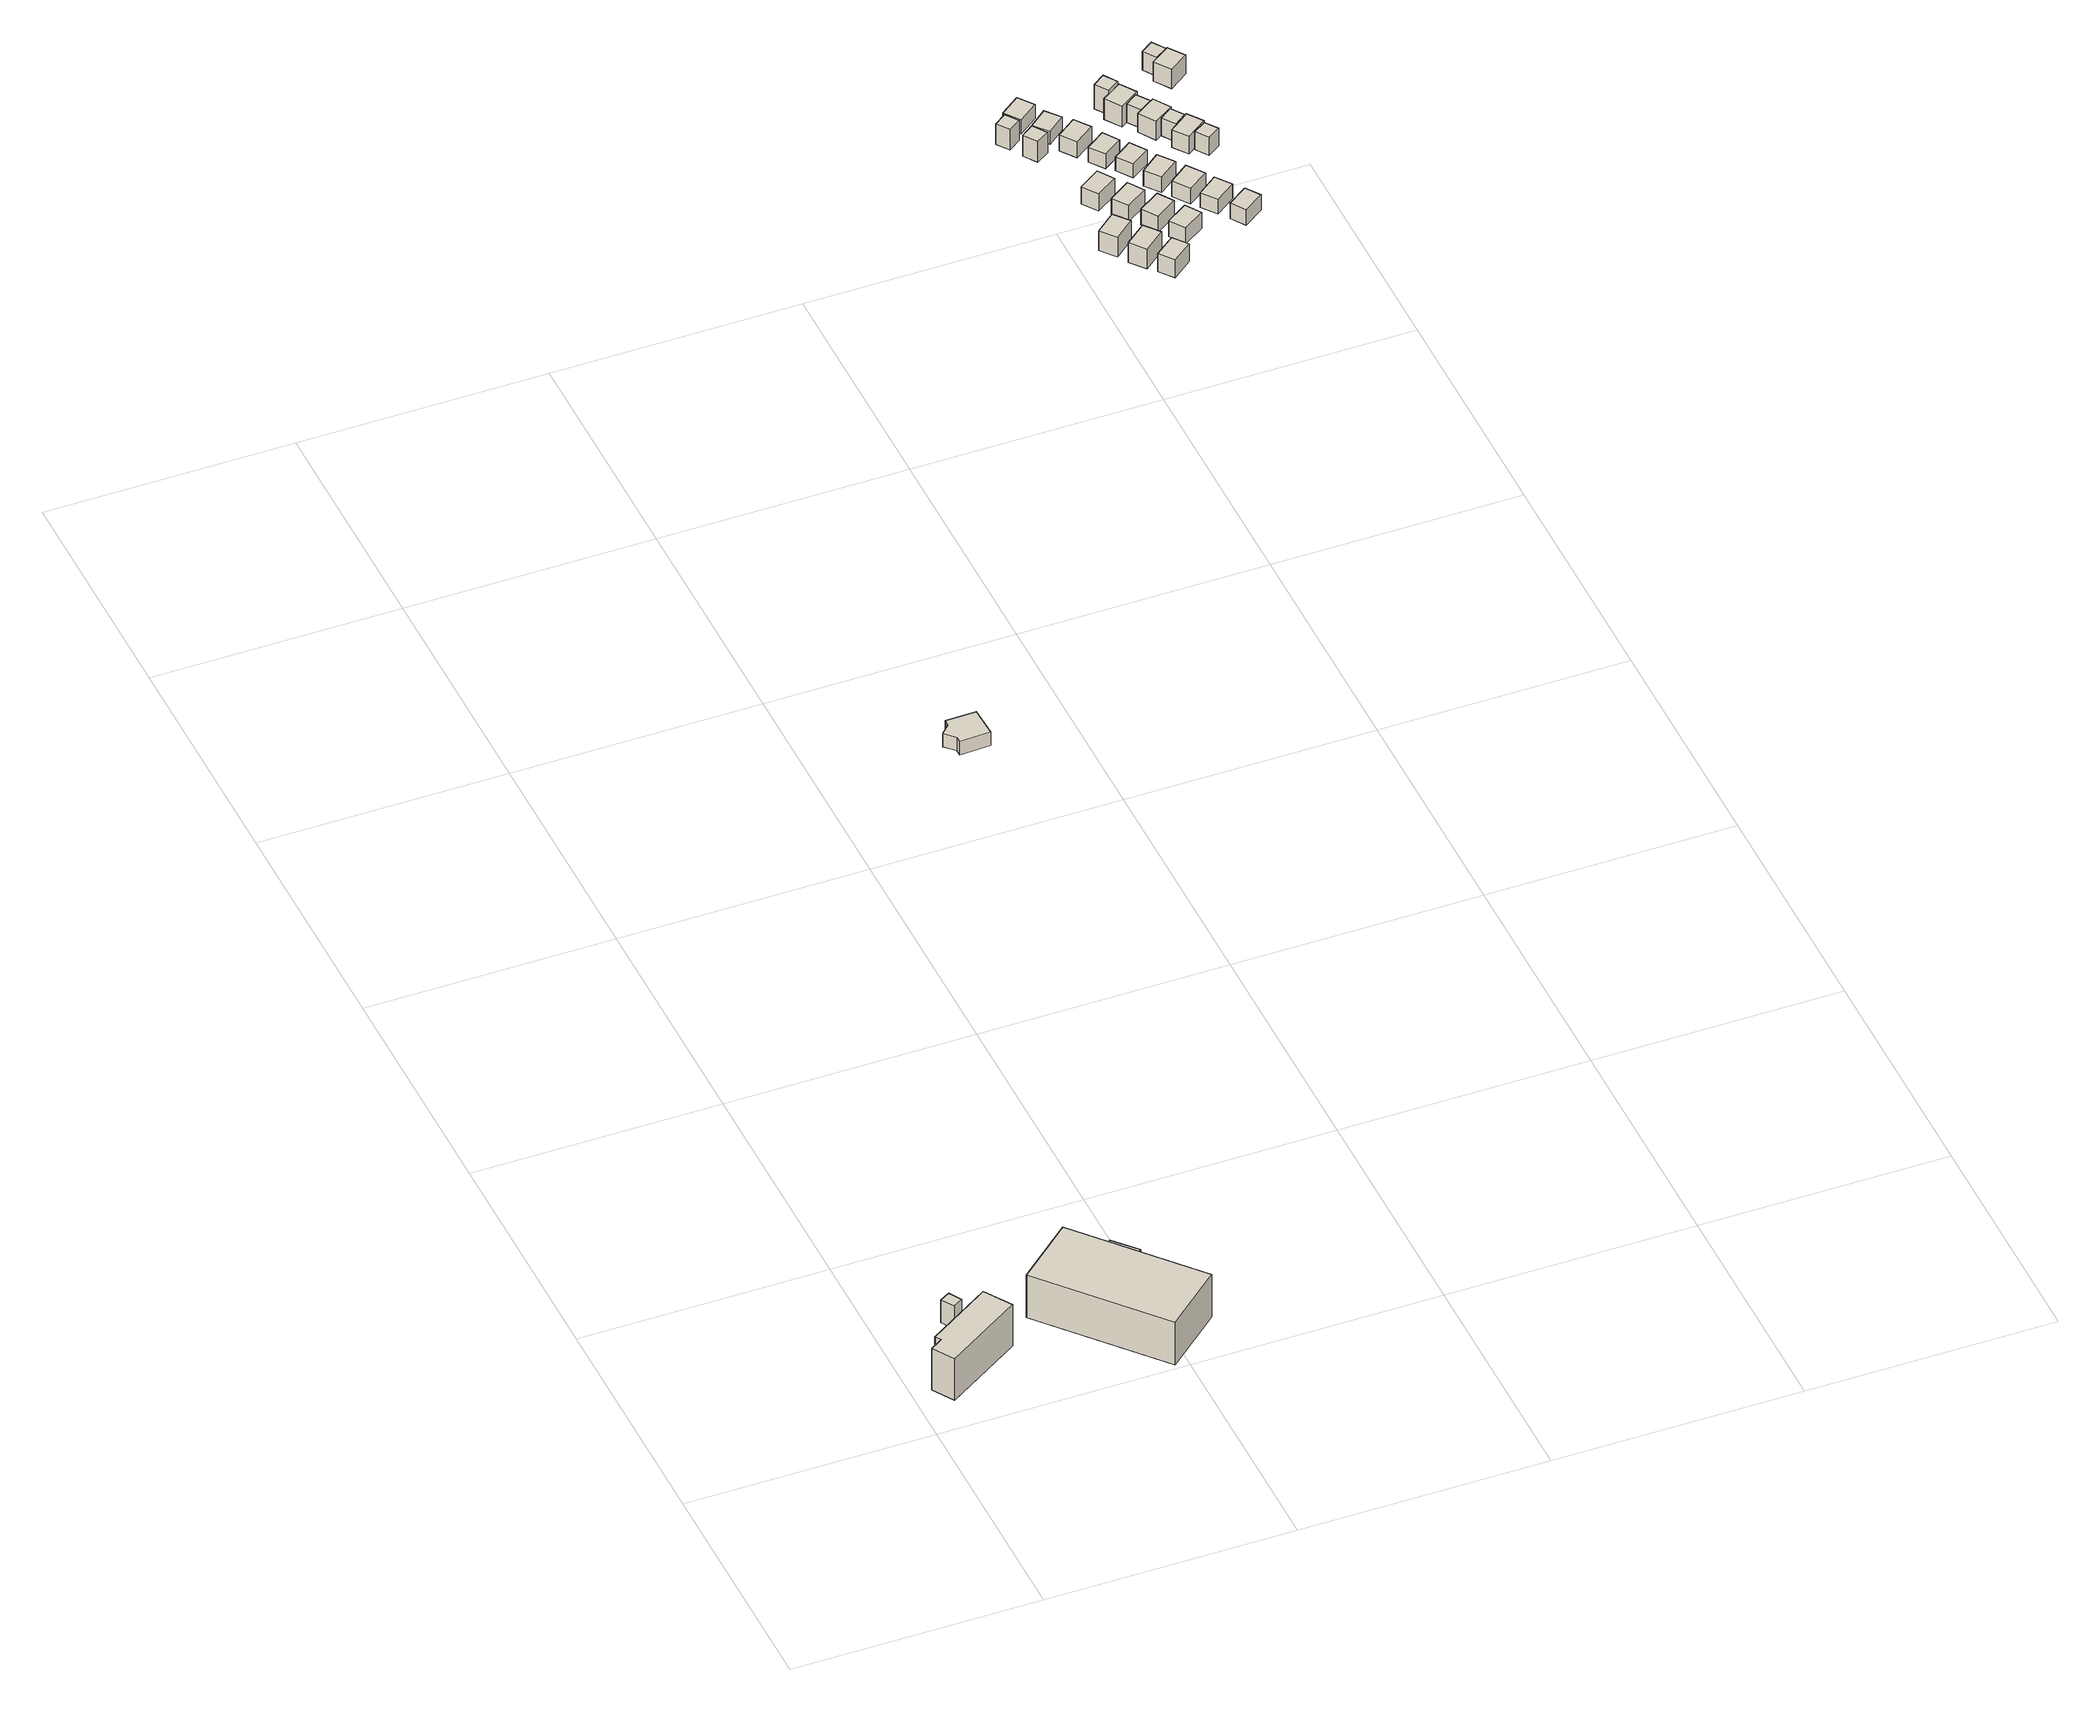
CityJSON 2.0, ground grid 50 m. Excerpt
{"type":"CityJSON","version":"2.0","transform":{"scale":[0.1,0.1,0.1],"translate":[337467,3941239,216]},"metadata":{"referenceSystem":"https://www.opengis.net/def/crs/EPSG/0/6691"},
"CityObjects":{
"building1":{"type":"Building","attributes":{"usage":"452","measuredHeight":11.2,"storeysAboveGround":1,"BuildingIDAttribute.prefecture":"14","BuildingIDAttribute.city":"14151","BuildingDetailAttribute.totalFloorArea":103.78,"BuildingDetailAttribute.buildingFootprintArea":103.78,"BuildingDetailAttribute.buildingStructureType":"610","BuildingDetailAttribute.buildingStructureOrgType":"2","BuildingDetailAttribute.orgUsage":"193","BuildingDetailAttribute.surveyYear":2015,"BuildingLandSlideRiskAttribute.description":"1","BuildingLandSlideRiskAttribute.areaType":"1"},"geometry":[{"type":"Solid","lod":"1","boundaries":[[[[0,1,2,3,4,5]],[[4,6,7,5]],[[3,8,6,4]],[[2,9,8,3]],[[1,10,9,2]],[[0,11,10,1]],[[5,7,11,0]],[[6,8,9,10,11,7]]]]}]},
"building2":{"type":"Building","attributes":{"measuredHeight":5.5,"BuildingIDAttribute.prefecture":"14","BuildingIDAttribute.city":"14151","BuildingDetailAttribute.surveyYear":2015,"BuildingLandSlideRiskAttribute.description":"1","BuildingLandSlideRiskAttribute.areaType":"1"},"geometry":[{"type":"Solid","lod":"1","boundaries":[[[[12,13,14,15]],[[14,16,17,15]],[[13,18,16,14]],[[12,19,18,13]],[[15,17,19,12]],[[16,18,19,17]]]]}]},
"building3":{"type":"Building","attributes":{"usage":"431","measuredHeight":10.8,"storeysAboveGround":1,"BuildingIDAttribute.prefecture":"14","BuildingIDAttribute.city":"14151","BuildingDetailAttribute.totalFloorArea":485.29,"BuildingDetailAttribute.buildingFootprintArea":485.29,"BuildingDetailAttribute.buildingStructureType":"610","BuildingDetailAttribute.buildingStructureOrgType":"2","BuildingDetailAttribute.orgUsage":"143","BuildingDetailAttribute.surveyYear":2015,"BuildingLandSlideRiskAttribute.description":"1","BuildingLandSlideRiskAttribute.areaType":"1"},"geometry":[{"type":"Solid","lod":"1","boundaries":[[[[20,21,22,23]],[[22,24,25,23]],[[21,26,24,22]],[[20,27,26,21]],[[23,25,27,20]],[[24,26,27,25]]]]}]},
"building4":{"type":"Building","attributes":{"BuildingIDAttribute.prefecture":"14","BuildingIDAttribute.city":"14151","BuildingDetailAttribute.surveyYear":2015},"geometry":[{"type":"Solid","lod":"1","boundaries":[[[[28,29,30,31]],[[30,32,33,31]],[[29,34,32,30]],[[28,35,34,29]],[[31,33,35,28]],[[32,34,35,33]]]]}]},
"building5":{"type":"Building","attributes":{"usage":"402","measuredHeight":3.6,"storeysAboveGround":1,"BuildingIDAttribute.prefecture":"14","BuildingIDAttribute.city":"14151","BuildingDetailAttribute.totalFloorArea":37.72,"BuildingDetailAttribute.buildingFootprintArea":37.72,"BuildingDetailAttribute.buildingStructureType":"601","BuildingDetailAttribute.buildingStructureOrgType":"1","BuildingDetailAttribute.orgUsage":"101","BuildingDetailAttribute.surveyYear":2015},"geometry":[{"type":"Solid","lod":"1","boundaries":[[[[36,37,38,39,40,41,42]],[[41,43,44,42]],[[40,45,43,41]],[[39,46,45,40]],[[38,47,46,39]],[[37,48,47,38]],[[36,49,48,37]],[[42,44,49,36]],[[43,45,46,47,48,49,44]]]]}]},
"building6":{"type":"Building","attributes":{"usage":"403","measuredHeight":4.8,"storeysAboveGround":1,"BuildingIDAttribute.prefecture":"14","BuildingIDAttribute.city":"14151","BuildingDetailAttribute.totalFloorArea":16.45,"BuildingDetailAttribute.buildingFootprintArea":16.45,"BuildingDetailAttribute.buildingStructureType":"601","BuildingDetailAttribute.buildingStructureOrgType":"1","BuildingDetailAttribute.orgUsage":"80","BuildingDetailAttribute.surveyYear":2015},"geometry":[{"type":"Solid","lod":"1","boundaries":[[[[50,51,52,53]],[[52,54,55,53]],[[51,56,54,52]],[[50,57,56,51]],[[53,55,57,50]],[[54,56,57,55]]]]}]},
"building7":{"type":"Building","attributes":{"measuredHeight":5.1,"BuildingIDAttribute.prefecture":"14","BuildingIDAttribute.city":"14151","BuildingDetailAttribute.surveyYear":2015},"geometry":[{"type":"Solid","lod":"1","boundaries":[[[[58,59,60,61]],[[60,62,63,61]],[[59,64,62,60]],[[58,65,64,59]],[[61,63,65,58]],[[62,64,65,63]]]]}]},
"building8":{"type":"Building","attributes":{"usage":"403","measuredHeight":5,"storeysAboveGround":1,"BuildingIDAttribute.prefecture":"14","BuildingIDAttribute.city":"14151","BuildingDetailAttribute.totalFloorArea":16.45,"BuildingDetailAttribute.buildingFootprintArea":16.45,"BuildingDetailAttribute.buildingStructureType":"601","BuildingDetailAttribute.buildingStructureOrgType":"1","BuildingDetailAttribute.orgUsage":"80","BuildingDetailAttribute.surveyYear":2015},"geometry":[{"type":"Solid","lod":"1","boundaries":[[[[66,67,68,69]],[[68,70,71,69]],[[67,72,70,68]],[[66,73,72,67]],[[69,71,73,66]],[[70,72,73,71]]]]}]},
"building9":{"type":"Building","attributes":{"measuredHeight":5.3,"BuildingIDAttribute.prefecture":"14","BuildingIDAttribute.city":"14151","BuildingDetailAttribute.surveyYear":2015},"geometry":[{"type":"Solid","lod":"1","boundaries":[[[[74,75,76,77]],[[76,78,79,77]],[[75,80,78,76]],[[74,81,80,75]],[[77,79,81,74]],[[78,80,81,79]]]]}]},
"building10":{"type":"Building","attributes":{"usage":"403","measuredHeight":4.7,"storeysAboveGround":1,"BuildingIDAttribute.prefecture":"14","BuildingIDAttribute.city":"14151","BuildingDetailAttribute.totalFloorArea":16.45,"BuildingDetailAttribute.buildingFootprintArea":16.45,"BuildingDetailAttribute.buildingStructureType":"601","BuildingDetailAttribute.buildingStructureOrgType":"1","BuildingDetailAttribute.orgUsage":"80","BuildingDetailAttribute.surveyYear":2015},"geometry":[{"type":"Solid","lod":"1","boundaries":[[[[82,83,84,85]],[[84,86,87,85]],[[83,88,86,84]],[[82,89,88,83]],[[85,87,89,82]],[[86,88,89,87]]]]}]},
"building11":{"type":"Building","attributes":{"usage":"403","measuredHeight":4.4,"storeysAboveGround":1,"BuildingIDAttribute.prefecture":"14","BuildingIDAttribute.city":"14151","BuildingDetailAttribute.totalFloorArea":16.45,"BuildingDetailAttribute.buildingFootprintArea":16.45,"BuildingDetailAttribute.buildingStructureType":"601","BuildingDetailAttribute.buildingStructureOrgType":"1","BuildingDetailAttribute.orgUsage":"80","BuildingDetailAttribute.surveyYear":2015},"geometry":[{"type":"Solid","lod":"1","boundaries":[[[[90,91,92,93]],[[92,94,95,93]],[[91,96,94,92]],[[90,97,96,91]],[[93,95,97,90]],[[94,96,97,95]]]]}]},
"building12":{"type":"Building","attributes":{"usage":"403","measuredHeight":3.6,"storeysAboveGround":1,"BuildingIDAttribute.prefecture":"14","BuildingIDAttribute.city":"14151","BuildingDetailAttribute.totalFloorArea":16.45,"BuildingDetailAttribute.buildingFootprintArea":16.45,"BuildingDetailAttribute.buildingStructureType":"601","BuildingDetailAttribute.buildingStructureOrgType":"1","BuildingDetailAttribute.orgUsage":"80","BuildingDetailAttribute.surveyYear":2015},"geometry":[{"type":"Solid","lod":"1","boundaries":[[[[98,99,100,101]],[[100,102,103,101]],[[99,104,102,100]],[[98,105,104,99]],[[101,103,105,98]],[[102,104,105,103]]]]}]},
"building13":{"type":"Building","attributes":{"usage":"403","measuredHeight":4.1,"storeysAboveGround":1,"BuildingIDAttribute.prefecture":"14","BuildingIDAttribute.city":"14151","BuildingDetailAttribute.totalFloorArea":16.45,"BuildingDetailAttribute.buildingFootprintArea":16.45,"BuildingDetailAttribute.buildingStructureType":"601","BuildingDetailAttribute.buildingStructureOrgType":"1","BuildingDetailAttribute.orgUsage":"80","BuildingDetailAttribute.surveyYear":2015},"geometry":[{"type":"Solid","lod":"1","boundaries":[[[[106,107,108,109]],[[108,110,111,109]],[[107,112,110,108]],[[106,113,112,107]],[[109,111,113,106]],[[110,112,113,111]]]]}]},
"building14":{"type":"Building","attributes":{"usage":"403","measuredHeight":4.4,"storeysAboveGround":1,"BuildingIDAttribute.prefecture":"14","BuildingIDAttribute.city":"14151","BuildingDetailAttribute.totalFloorArea":16.45,"BuildingDetailAttribute.buildingFootprintArea":16.45,"BuildingDetailAttribute.buildingStructureType":"601","BuildingDetailAttribute.buildingStructureOrgType":"1","BuildingDetailAttribute.orgUsage":"80","BuildingDetailAttribute.surveyYear":2015},"geometry":[{"type":"Solid","lod":"1","boundaries":[[[[114,115,116,117]],[[116,118,119,117]],[[115,120,118,116]],[[114,121,120,115]],[[117,119,121,114]],[[118,120,121,119]]]]}]},
"building15":{"type":"Building","attributes":{"usage":"403","measuredHeight":4.2,"storeysAboveGround":1,"BuildingIDAttribute.prefecture":"14","BuildingIDAttribute.city":"14151","BuildingDetailAttribute.totalFloorArea":16.45,"BuildingDetailAttribute.buildingFootprintArea":16.45,"BuildingDetailAttribute.buildingStructureType":"601","BuildingDetailAttribute.buildingStructureOrgType":"1","BuildingDetailAttribute.orgUsage":"80","BuildingDetailAttribute.surveyYear":2015},"geometry":[{"type":"Solid","lod":"1","boundaries":[[[[122,123,124,125]],[[124,126,127,125]],[[123,128,126,124]],[[122,129,128,123]],[[125,127,129,122]],[[126,128,129,127]]]]}]},
"building16":{"type":"Building","attributes":{"usage":"403","measuredHeight":12.7,"storeysAboveGround":1,"BuildingIDAttribute.prefecture":"14","BuildingIDAttribute.city":"14151","BuildingDetailAttribute.totalFloorArea":16.45,"BuildingDetailAttribute.buildingFootprintArea":16.45,"BuildingDetailAttribute.buildingStructureType":"601","BuildingDetailAttribute.buildingStructureOrgType":"1","BuildingDetailAttribute.orgUsage":"80","BuildingDetailAttribute.surveyYear":2015},"geometry":[{"type":"Solid","lod":"1","boundaries":[[[[130,131,132,133]],[[132,134,135,133]],[[131,136,134,132]],[[130,137,136,131]],[[133,135,137,130]],[[134,136,137,135]]]]}]},
"building17":{"type":"Building","attributes":{"usage":"403","measuredHeight":4.1,"storeysAboveGround":1,"BuildingIDAttribute.prefecture":"14","BuildingIDAttribute.city":"14151","BuildingDetailAttribute.totalFloorArea":16.45,"BuildingDetailAttribute.buildingFootprintArea":16.45,"BuildingDetailAttribute.buildingStructureType":"601","BuildingDetailAttribute.buildingStructureOrgType":"1","BuildingDetailAttribute.orgUsage":"80","BuildingDetailAttribute.surveyYear":2015},"geometry":[{"type":"Solid","lod":"1","boundaries":[[[[138,139,140,141]],[[140,142,143,141]],[[139,144,142,140]],[[138,145,144,139]],[[141,143,145,138]],[[142,144,145,143]]]]}]},
"building18":{"type":"Building","attributes":{"usage":"403","measuredHeight":3.7,"storeysAboveGround":1,"BuildingIDAttribute.prefecture":"14","BuildingIDAttribute.city":"14151","BuildingDetailAttribute.totalFloorArea":16.45,"BuildingDetailAttribute.buildingFootprintArea":16.45,"BuildingDetailAttribute.buildingStructureType":"601","BuildingDetailAttribute.buildingStructureOrgType":"1","BuildingDetailAttribute.orgUsage":"80","BuildingDetailAttribute.surveyYear":2015},"geometry":[{"type":"Solid","lod":"1","boundaries":[[[[146,147,148,149]],[[148,150,151,149]],[[147,152,150,148]],[[146,153,152,147]],[[149,151,153,146]],[[150,152,153,151]]]]}]},
"building19":{"type":"Building","attributes":{"usage":"403","measuredHeight":3.4,"storeysAboveGround":1,"BuildingIDAttribute.prefecture":"14","BuildingIDAttribute.city":"14151","BuildingDetailAttribute.totalFloorArea":16.45,"BuildingDetailAttribute.buildingFootprintArea":16.45,"BuildingDetailAttribute.buildingStructureType":"601","BuildingDetailAttribute.buildingStructureOrgType":"1","BuildingDetailAttribute.orgUsage":"80","BuildingDetailAttribute.surveyYear":2015},"geometry":[{"type":"Solid","lod":"1","boundaries":[[[[154,155,156,157]],[[156,158,159,157]],[[155,160,158,156]],[[154,161,160,155]],[[157,159,161,154]],[[158,160,161,159]]]]}]},
"building20":{"type":"Building","attributes":{"usage":"403","measuredHeight":4,"storeysAboveGround":1,"BuildingIDAttribute.prefecture":"14","BuildingIDAttribute.city":"14151","BuildingDetailAttribute.totalFloorArea":16.45,"BuildingDetailAttribute.buildingFootprintArea":16.45,"BuildingDetailAttribute.buildingStructureType":"601","BuildingDetailAttribute.buildingStructureOrgType":"1","BuildingDetailAttribute.orgUsage":"80","BuildingDetailAttribute.surveyYear":2015},"geometry":[{"type":"Solid","lod":"1","boundaries":[[[[162,163,164,165]],[[164,166,167,165]],[[163,168,166,164]],[[162,169,168,163]],[[165,167,169,162]],[[166,168,169,167]]]]}]},
"building21":{"type":"Building","attributes":{"usage":"403","measuredHeight":3.9,"storeysAboveGround":1,"BuildingIDAttribute.prefecture":"14","BuildingIDAttribute.city":"14151","BuildingDetailAttribute.totalFloorArea":16.45,"BuildingDetailAttribute.buildingFootprintArea":16.45,"BuildingDetailAttribute.buildingStructureType":"601","BuildingDetailAttribute.buildingStructureOrgType":"1","BuildingDetailAttribute.orgUsage":"80","BuildingDetailAttribute.surveyYear":2015},"geometry":[{"type":"Solid","lod":"1","boundaries":[[[[170,171,172,173]],[[172,174,175,173]],[[171,176,174,172]],[[170,177,176,171]],[[173,175,177,170]],[[174,176,177,175]]]]}]},
"building22":{"type":"Building","attributes":{"usage":"403","measuredHeight":3.6,"storeysAboveGround":1,"BuildingIDAttribute.prefecture":"14","BuildingIDAttribute.city":"14151","BuildingDetailAttribute.totalFloorArea":16.45,"BuildingDetailAttribute.buildingFootprintArea":16.45,"BuildingDetailAttribute.buildingStructureType":"601","BuildingDetailAttribute.buildingStructureOrgType":"1","BuildingDetailAttribute.orgUsage":"80","BuildingDetailAttribute.surveyYear":2015},"geometry":[{"type":"Solid","lod":"1","boundaries":[[[[178,179,180,181]],[[180,182,183,181]],[[179,184,182,180]],[[178,185,184,179]],[[181,183,185,178]],[[182,184,185,183]]]]}]},
"building23":{"type":"Building","attributes":{"measuredHeight":7.3,"BuildingIDAttribute.prefecture":"14","BuildingIDAttribute.city":"14151","BuildingDetailAttribute.surveyYear":2015},"geometry":[{"type":"Solid","lod":"1","boundaries":[[[[186,187,188,189]],[[188,190,191,189]],[[187,192,190,188]],[[186,193,192,187]],[[189,191,193,186]],[[190,192,193,191]]]]}]},
"building24":{"type":"Building","attributes":{"usage":"403","measuredHeight":5.4,"storeysAboveGround":1,"BuildingIDAttribute.prefecture":"14","BuildingIDAttribute.city":"14151","BuildingDetailAttribute.totalFloorArea":16.45,"BuildingDetailAttribute.buildingFootprintArea":16.45,"BuildingDetailAttribute.buildingStructureType":"601","BuildingDetailAttribute.buildingStructureOrgType":"1","BuildingDetailAttribute.orgUsage":"80","BuildingDetailAttribute.surveyYear":2015},"geometry":[{"type":"Solid","lod":"1","boundaries":[[[[194,195,196,197]],[[196,198,199,197]],[[195,200,198,196]],[[194,201,200,195]],[[197,199,201,194]],[[198,200,201,199]]]]}]},
"building25":{"type":"Building","attributes":{"usage":"403","measuredHeight":5.5,"storeysAboveGround":1,"BuildingIDAttribute.prefecture":"14","BuildingIDAttribute.city":"14151","BuildingDetailAttribute.totalFloorArea":16.45,"BuildingDetailAttribute.buildingFootprintArea":16.45,"BuildingDetailAttribute.buildingStructureType":"601","BuildingDetailAttribute.buildingStructureOrgType":"1","BuildingDetailAttribute.orgUsage":"80","BuildingDetailAttribute.surveyYear":2015},"geometry":[{"type":"Solid","lod":"1","boundaries":[[[[202,203,204,205]],[[204,206,207,205]],[[203,208,206,204]],[[202,209,208,203]],[[205,207,209,202]],[[206,208,209,207]]]]}]},
"building26":{"type":"Building","attributes":{"measuredHeight":4.7,"BuildingIDAttribute.prefecture":"14","BuildingIDAttribute.city":"14151","BuildingDetailAttribute.surveyYear":2015},"geometry":[{"type":"Solid","lod":"1","boundaries":[[[[210,211,212,213]],[[212,214,215,213]],[[211,216,214,212]],[[210,217,216,211]],[[213,215,217,210]],[[214,216,217,215]]]]}]},
"building27":{"type":"Building","attributes":{"usage":"403","measuredHeight":4.7,"storeysAboveGround":1,"BuildingIDAttribute.prefecture":"14","BuildingIDAttribute.city":"14151","BuildingDetailAttribute.totalFloorArea":16.45,"BuildingDetailAttribute.buildingFootprintArea":16.45,"BuildingDetailAttribute.buildingStructureType":"601","BuildingDetailAttribute.buildingStructureOrgType":"1","BuildingDetailAttribute.orgUsage":"80","BuildingDetailAttribute.surveyYear":2015},"geometry":[{"type":"Solid","lod":"1","boundaries":[[[[218,219,220,221]],[[220,222,223,221]],[[219,224,222,220]],[[218,225,224,219]],[[221,223,225,218]],[[222,224,225,223]]]]}]},
"building28":{"type":"Building","attributes":{"measuredHeight":4.5,"BuildingIDAttribute.prefecture":"14","BuildingIDAttribute.city":"14151","BuildingDetailAttribute.surveyYear":2015},"geometry":[{"type":"Solid","lod":"1","boundaries":[[[[226,227,228,229]],[[228,230,231,229]],[[227,232,230,228]],[[226,233,232,227]],[[229,231,233,226]],[[230,232,233,231]]]]}]},
"building29":{"type":"Building","attributes":{"usage":"403","measuredHeight":4.5,"storeysAboveGround":1,"BuildingIDAttribute.prefecture":"14","BuildingIDAttribute.city":"14151","BuildingDetailAttribute.totalFloorArea":16.45,"BuildingDetailAttribute.buildingFootprintArea":16.45,"BuildingDetailAttribute.buildingStructureType":"601","BuildingDetailAttribute.buildingStructureOrgType":"1","BuildingDetailAttribute.orgUsage":"80","BuildingDetailAttribute.surveyYear":2015},"geometry":[{"type":"Solid","lod":"1","boundaries":[[[[234,235,236,237]],[[236,238,239,237]],[[235,240,238,236]],[[234,241,240,235]],[[237,239,241,234]],[[238,240,241,239]]]]}]},
"building30":{"type":"Building","attributes":{"measuredHeight":4.6,"BuildingIDAttribute.prefecture":"14","BuildingIDAttribute.city":"14151","BuildingDetailAttribute.surveyYear":2015},"geometry":[{"type":"Solid","lod":"1","boundaries":[[[[242,243,244,245]],[[244,246,247,245]],[[243,248,246,244]],[[242,249,248,243]],[[245,247,249,242]],[[246,248,249,247]]]]}]},
"building31":{"type":"Building","attributes":{"measuredHeight":4.7,"BuildingIDAttribute.prefecture":"14","BuildingIDAttribute.city":"14151","BuildingDetailAttribute.surveyYear":2015},"geometry":[{"type":"Solid","lod":"1","boundaries":[[[[250,251,252,253]],[[252,254,255,253]],[[251,256,254,252]],[[250,257,256,251]],[[253,255,257,250]],[[254,256,257,255]]]]}]},
"building32":{"type":"Building","attributes":{"usage":"403","measuredHeight":5,"storeysAboveGround":1,"BuildingIDAttribute.prefecture":"14","BuildingIDAttribute.city":"14151","BuildingDetailAttribute.totalFloorArea":16.45,"BuildingDetailAttribute.buildingFootprintArea":16.45,"BuildingDetailAttribute.buildingStructureType":"601","BuildingDetailAttribute.buildingStructureOrgType":"1","BuildingDetailAttribute.orgUsage":"80","BuildingDetailAttribute.surveyYear":2015},"geometry":[{"type":"Solid","lod":"1","boundaries":[[[[258,259,260,261]],[[260,262,263,261]],[[259,264,262,260]],[[258,265,264,259]],[[261,263,265,258]],[[262,264,265,263]]]]}]}
},
"vertices":[
[37,3,69],[10,46,69],[36,63,69],[28,74,69],[158,157,69],[193,102,69],[158,157,168],[193,102,168],[28,74,168],[36,63,168],[10,46,168],[37,3,168],
[129,189,79],[109,177,79],[93,202,79],[114,214,79],[93,202,133],[114,214,133],[109,177,133],[129,189,133],
[588,108,2],[475,10,2],[277,237,2],[390,335,2],[277,237,104],[390,335,104],[475,10,104],[588,108,104],
[440,281,36],[471,309,36],[513,263,36],[482,235,36],[513,263,66],[482,235,66],[471,309,66],[440,281,66],
[742,1508,211],[680,1506,211],[679,1519,211],[660,1539,211],[678,1557,211],[678,1570,211],[740,1571,211],[678,1570,243],[740,1571,243],[678,1557,243],[660,1539,243],[679,1519,243],[680,1506,243],[742,1508,243],
[1328,2306,554],[1303,2336,554],[1344,2370,554],[1369,2340,554],[1344,2370,601],[1369,2340,601],[1303,2336,601],[1328,2306,601],
[1237,2660,574],[1262,2678,574],[1280,2653,574],[1255,2635,574],[1280,2653,623],[1255,2635,623],[1262,2678,623],[1237,2660,623],
[1408,2290,554],[1365,2254,554],[1340,2285,554],[1383,2320,554],[1340,2285,601],[1383,2320,601],[1365,2254,601],[1408,2290,601],
[1315,2603,572],[1289,2586,572],[1270,2613,572],[1296,2631,572],[1270,2613,622],[1296,2631,622],[1289,2586,622],[1315,2603,622],
[1400,2206,559],[1377,2235,559],[1418,2267,559],[1441,2238,559],[1418,2267,602],[1441,2238,602],[1377,2235,602],[1400,2206,602],
[1338,2419,571],[1317,2450,571],[1361,2480,571],[1382,2448,571],[1361,2480,612],[1382,2448,612],[1317,2450,612],[1338,2419,612],
[1283,2650,591],[1260,2681,591],[1300,2711,591],[1323,2680,591],[1300,2711,625],[1323,2680,625],[1260,2681,625],[1283,2650,625],
[1376,2368,574],[1355,2399,574],[1399,2429,574],[1420,2397,574],[1399,2429,612],[1420,2397,612],[1355,2399,612],[1376,2368,612],
[1320,2602,592],[1296,2631,592],[1332,2660,592],[1356,2631,592],[1332,2660,623],[1356,2631,623],[1296,2631,623],[1320,2602,623],
[1414,2319,574],[1393,2351,574],[1437,2380,574],[1458,2349,574],[1437,2380,612],[1458,2349,612],[1393,2351,612],[1414,2319,612],
[1353,2554,587],[1330,2585,587],[1371,2615,587],[1394,2583,587],[1371,2615,625],[1394,2583,625],[1330,2585,625],[1353,2554,625],
[1447,2269,575],[1426,2300,575],[1470,2329,575],[1491,2298,575],[1470,2329,613],[1491,2298,613],[1426,2300,613],[1447,2269,613],
[1389,2507,586],[1367,2537,586],[1407,2565,586],[1428,2534,586],[1407,2565,621],[1428,2534,621],[1367,2537,621],[1389,2507,621],
[1424,2461,589],[1402,2492,589],[1441,2519,589],[1463,2487,589],[1441,2519,622],[1463,2487,622],[1402,2492,622],[1424,2461,622],
[1458,2407,585],[1434,2437,585],[1474,2469,585],[1498,2438,585],[1474,2469,622],[1498,2438,622],[1434,2437,622],[1458,2407,622],
[1494,2357,585],[1470,2390,585],[1511,2421,585],[1536,2387,585],[1511,2421,622],[1536,2387,622],[1470,2390,622],[1494,2357,622],
[1528,2310,587],[1505,2340,587],[1546,2371,587],[1569,2340,587],[1546,2371,622],[1569,2340,622],[1505,2340,622],[1528,2310,622],
[1471,2645,601],[1446,2627,601],[1428,2653,601],[1453,2671,601],[1428,2653,659],[1453,2671,659],[1446,2627,659],[1471,2645,659],
[1455,2586,601],[1433,2619,601],[1474,2646,601],[1496,2613,601],[1474,2646,651],[1496,2613,651],[1433,2619,651],[1455,2586,651],
[1604,2290,587],[1563,2261,587],[1543,2290,587],[1584,2319,587],[1543,2290,624],[1584,2319,624],[1563,2261,624],[1604,2290,624],
[1510,2583,605],[1484,2565,605],[1466,2591,605],[1491,2609,605],[1466,2591,649],[1491,2609,649],[1484,2565,649],[1510,2583,649],
[1496,2524,605],[1474,2558,605],[1515,2585,605],[1537,2551,605],[1515,2585,650],[1537,2551,650],[1474,2558,650],[1496,2524,650],
[1552,2523,606],[1527,2505,606],[1509,2531,606],[1534,2549,606],[1509,2531,649],[1534,2549,649],[1527,2505,649],[1552,2523,649],
[1536,2464,606],[1514,2494,606],[1556,2525,606],[1578,2495,606],[1556,2525,648],[1578,2495,648],[1514,2494,648],[1536,2464,648],
[1594,2464,606],[1568,2446,606],[1550,2472,606],[1576,2489,606],[1550,2472,649],[1576,2489,649],[1568,2446,649],[1594,2464,649],
[1577,2670,638],[1551,2653,638],[1534,2679,638],[1559,2696,638],[1534,2679,683],[1559,2696,683],[1551,2653,683],[1577,2670,683],
[1602,2638,638],[1563,2610,638],[1540,2643,638],[1579,2670,638],[1540,2643,684],[1579,2670,684],[1563,2610,684],[1602,2638,684]
]}
